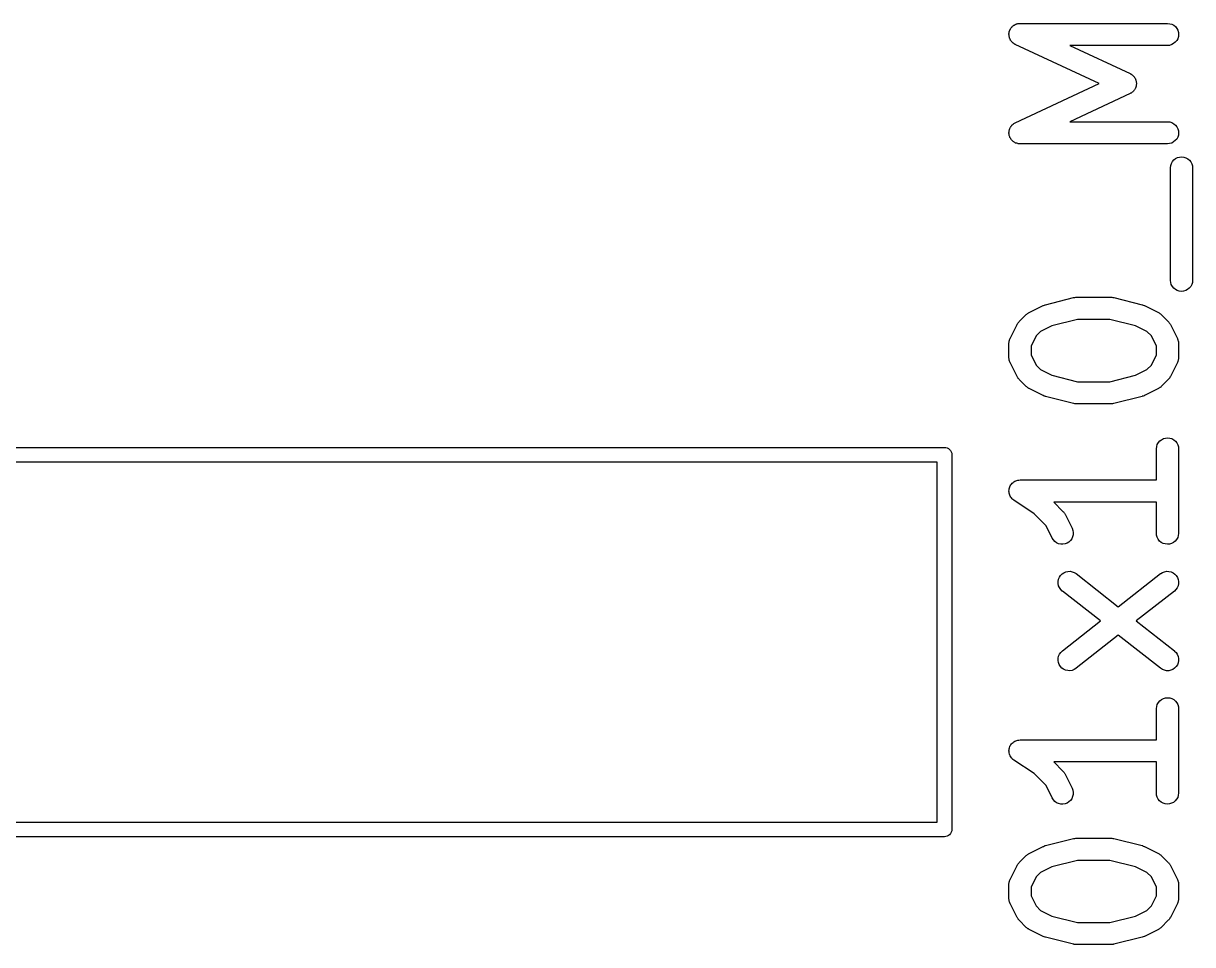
# Model space of a CAD drawing. Extents: x 19 to 116, y -142 to -17.
# Drawn here: x 73.22 to 81.14, y -135.41 to -129.17 of the extents above; entities that cross this region are included whole.
import ezdxf

# ---------------------------------------------------------------- set-up
doc = ezdxf.new("R2010")
doc.units = 0
doc.layers.add('BLACK', color=7, linetype='CONTINUOUS')

msp = doc.modelspace()

# ---------------------------------------------------------------- linework, layer by layer
at = {"layer": 'BLACK', "linetype": 'CONTINUOUS'}
for p, q in [((79.9075, -129.204), (79.9102, -129.199)), ((79.9102, -129.199), (79.9113, -129.198)), ((79.9113, -129.198), (79.9122, -129.196)), ((79.9122, -129.196), (79.916, -129.192)), ((79.916, -129.192), (79.9195, -129.188)), ((79.9195, -129.188), (79.9209, -129.187)), ((79.9209, -129.187), (79.922, -129.185)), ((79.922, -129.185), (79.9265, -129.182)), ((79.9265, -129.182), (79.9309, -129.178)), ((79.9309, -129.178), (79.9324, -129.178)), ((79.9324, -129.178), (79.9338, -129.177)), ((79.9338, -129.177), (79.9389, -129.174)), ((79.9389, -129.174), (79.9438, -129.172)), ((79.9438, -129.172), (79.9454, -129.171)), ((79.9454, -129.171), (79.947, -129.17)), ((79.947, -129.17), (79.9524, -129.169)), ((79.9524, -129.169), (79.9578, -129.167)), ((79.9578, -129.167), (79.9595, -129.167)), ((79.9595, -129.167), (79.9612, -129.167)), ((79.9612, -129.167), (79.9668, -129.166)), ((79.9668, -129.166), (79.9724, -129.166)), ((79.9724, -129.166), (80.9724, -129.166)), ((80.9724, -129.166), (80.9734, -129.166)), ((80.9734, -129.166), (80.988, -129.168)), ((80.988, -129.168), (81.0019, -129.172)), ((81.0019, -129.172), (81.0148, -129.179)), ((81.0148, -129.179), (81.026, -129.188)), ((81.026, -129.188), (81.0351, -129.2)), ((81.0351, -129.2), (81.0419, -129.213)), ((79.8974, -129.24), (79.8976, -129.239)), ((79.8979, -129.246), (79.8974, -129.24)), ((79.8975, -129.237), (79.8983, -129.231)), ((79.8976, -129.239), (79.8975, -129.237)), ((79.8981, -129.252), (79.8979, -129.246)), ((79.8986, -129.253), (79.8981, -129.252)), ((79.8983, -129.231), (79.8989, -129.226)), ((79.8987, -129.255), (79.8986, -129.253)), ((79.9003, -129.26), (79.8987, -129.255)), ((79.8989, -129.226), (79.8994, -129.224)), ((79.8994, -129.224), (79.8997, -129.223)), ((79.8997, -129.223), (79.9016, -129.217)), ((79.9016, -129.266), (79.9003, -129.26)), ((79.9016, -129.217), (79.9032, -129.212)), ((79.9024, -129.267), (79.9016, -129.266)), ((79.9028, -129.269), (79.9024, -129.267)), ((79.9054, -129.274), (79.9028, -129.269)), ((79.9032, -129.212), (79.9041, -129.21)), ((79.9041, -129.21), (79.9046, -129.209)), ((79.9046, -129.209), (79.9075, -129.204)), ((79.9078, -129.279), (79.9054, -129.274)), ((79.9088, -129.281), (79.9078, -129.279)), ((79.9096, -129.282), (79.9088, -129.281)), ((79.9131, -129.286), (79.9096, -129.282)), ((81.0415, -129.27), (81.0346, -129.283)), ((81.0458, -129.256), (81.0415, -129.27)), ((81.0419, -129.213), (81.0461, -129.227)), ((81.0474, -129.241), (81.0458, -129.256)), ((81.0461, -129.227), (81.0474, -129.241)), ((79.9165, -129.291), (79.9131, -129.286)), ((79.9177, -129.292), (79.9165, -129.291)), ((79.9188, -129.293), (79.9177, -129.292)), ((79.9231, -129.297), (79.9188, -129.293)), ((79.9272, -129.301), (79.9231, -129.297)), ((79.9287, -129.302), (79.9272, -129.301)), ((79.93, -129.303), (79.9287, -129.302)), ((79.9349, -129.306), (79.93, -129.303)), ((79.9397, -129.308), (79.9349, -129.306)), ((79.9407, -129.309), (79.9397, -129.308)), ((80.5093, -129.574), (79.9407, -129.309)), ((80.9724, -129.316), (80.3104, -129.316)), ((80.3104, -129.316), (80.7184, -129.506)), ((80.9869, -129.315), (80.9724, -129.316)), ((81.001, -129.31), (80.9869, -129.315)), ((81.0139, -129.303), (81.001, -129.31)), ((81.0252, -129.294), (81.0139, -129.303)), ((81.0346, -129.283), (81.0252, -129.294)), ((80.7184, -129.506), (80.7193, -129.507)), ((80.7193, -129.507), (80.7227, -129.509)), ((80.7227, -129.509), (80.7262, -129.511)), ((80.7262, -129.511), (80.7289, -129.513)), ((80.7289, -129.513), (80.7318, -129.514)), ((80.7318, -129.514), (80.7347, -129.517)), ((80.7347, -129.517), (80.7378, -129.519)), ((80.7378, -129.519), (80.7401, -129.522)), ((79.9407, -129.84), (80.5093, -129.574)), ((80.7401, -129.522), (80.7426, -129.524)), ((80.7426, -129.524), (80.7449, -129.527)), ((80.7449, -129.527), (80.7475, -129.53)), ((80.7475, -129.53), (80.7492, -129.533)), ((80.7492, -129.533), (80.7512, -129.536)), ((80.7512, -129.536), (80.7529, -129.54)), ((80.7529, -129.54), (80.7548, -129.543)), ((80.7548, -129.543), (80.756, -129.546)), ((80.756, -129.546), (80.7574, -129.549)), ((80.758, -129.596), (80.7571, -129.6)), ((80.7574, -129.549), (80.7583, -129.553)), ((80.7594, -129.593), (80.758, -129.596)), ((80.7583, -129.553), (80.7596, -129.557)), ((80.7599, -129.589), (80.7594, -129.593)), ((80.7596, -129.557), (80.7601, -129.56)), ((80.7607, -129.586), (80.7599, -129.589)), ((80.7601, -129.56), (80.7609, -129.564)), ((80.761, -129.582), (80.7607, -129.586)), ((80.7609, -129.564), (80.7611, -129.568)), ((80.7616, -129.578), (80.761, -129.582)), ((80.7611, -129.568), (80.7616, -129.571)), ((80.7616, -129.571), (80.7614, -129.575)), ((80.7614, -129.575), (80.7616, -129.578)), ((80.7184, -129.642), (80.3104, -129.833)), ((80.7217, -129.64), (80.7184, -129.642)), ((80.7253, -129.639), (80.7217, -129.64)), ((80.728, -129.637), (80.7253, -129.639)), ((80.731, -129.635), (80.728, -129.637)), ((80.7339, -129.632), (80.731, -129.635)), ((80.737, -129.63), (80.7339, -129.632)), ((80.7393, -129.627), (80.737, -129.63)), ((80.7419, -129.625), (80.7393, -129.627)), ((80.7442, -129.622), (80.7419, -129.625)), ((80.7469, -129.619), (80.7442, -129.622)), ((80.7486, -129.616), (80.7469, -129.619)), ((80.7507, -129.613), (80.7486, -129.616)), ((80.7524, -129.61), (80.7507, -129.613)), ((80.7544, -129.606), (80.7524, -129.61)), ((80.7556, -129.603), (80.7544, -129.606)), ((80.7571, -129.6), (80.7556, -129.603)), ((80.3104, -129.833), (80.9724, -129.833)), ((80.9724, -129.833), (80.9734, -129.833)), ((80.9734, -129.833), (80.988, -129.834)), ((80.988, -129.834), (81.0019, -129.839)), ((79.8974, -129.907), (79.898, -129.902)), ((79.8975, -129.909), (79.8974, -129.907)), ((79.8974, -129.911), (79.8975, -129.909)), ((79.8982, -129.916), (79.8974, -129.911)), ((79.898, -129.902), (79.8983, -129.896)), ((79.8987, -129.922), (79.8982, -129.916)), ((79.8983, -129.896), (79.8987, -129.894)), ((79.8987, -129.894), (79.8989, -129.893)), ((79.8989, -129.893), (79.9006, -129.887)), ((79.9006, -129.887), (79.902, -129.882)), ((79.902, -129.882), (79.9027, -129.88)), ((79.9027, -129.88), (79.9032, -129.879)), ((79.9032, -129.879), (79.9059, -129.874)), ((79.9059, -129.874), (79.9084, -129.869)), ((79.9084, -129.869), (79.9094, -129.867)), ((79.9094, -129.867), (79.9102, -129.866)), ((79.9102, -129.866), (79.9138, -129.861)), ((79.9138, -129.861), (79.9172, -129.857)), ((79.9172, -129.857), (79.9184, -129.856)), ((79.9184, -129.856), (79.9195, -129.854)), ((79.9195, -129.854), (79.9239, -129.851)), ((79.9239, -129.851), (79.9281, -129.847)), ((79.9281, -129.847), (79.9295, -129.846)), ((79.9295, -129.846), (79.9309, -129.845)), ((79.9309, -129.845), (79.9358, -129.843)), ((79.9358, -129.843), (79.9407, -129.84)), ((81.0019, -129.839), (81.0148, -129.846)), ((81.0148, -129.846), (81.026, -129.855)), ((81.026, -129.855), (81.0351, -129.867)), ((81.0351, -129.867), (81.0419, -129.88)), ((81.0419, -129.88), (81.0461, -129.894)), ((81.0474, -129.908), (81.0458, -129.923)), ((81.0461, -129.894), (81.0474, -129.908)), ((79.8992, -129.923), (79.8987, -129.922)), ((79.8994, -129.925), (79.8992, -129.923)), ((79.9013, -129.93), (79.8994, -129.925)), ((79.9028, -129.936), (79.9013, -129.93)), ((79.9036, -129.937), (79.9028, -129.936)), ((79.9042, -129.939), (79.9036, -129.937)), ((79.907, -129.944), (79.9042, -129.939)), ((79.9096, -129.949), (79.907, -129.944)), ((79.9107, -129.95), (79.9096, -129.949)), ((79.9116, -129.952), (79.9107, -129.95)), ((79.9153, -129.956), (79.9116, -129.952)), ((79.9188, -129.96), (79.9153, -129.956)), ((79.9201, -129.961), (79.9188, -129.96)), ((79.9212, -129.962), (79.9201, -129.961)), ((79.9257, -129.966), (79.9212, -129.962)), ((79.93, -129.97), (79.9257, -129.966)), ((79.9315, -129.97), (79.93, -129.97)), ((79.9329, -129.971), (79.9315, -129.97)), ((79.9379, -129.974), (79.9329, -129.971)), ((79.9428, -129.977), (79.9379, -129.974)), ((79.9445, -129.977), (79.9428, -129.977)), ((79.946, -129.978), (79.9445, -129.977)), ((79.9514, -129.979), (79.946, -129.978)), ((79.9568, -129.981), (79.9514, -129.979)), ((79.9585, -129.981), (79.9568, -129.981)), ((79.9602, -129.982), (79.9585, -129.981)), ((79.9658, -129.982), (79.9602, -129.982)), ((79.9713, -129.983), (79.9658, -129.982)), ((79.9724, -129.983), (79.9713, -129.983)), ((80.9724, -129.983), (79.9724, -129.983)), ((80.9869, -129.981), (80.9724, -129.983)), ((81.001, -129.977), (80.9869, -129.981)), ((81.0139, -129.97), (81.001, -129.977)), ((81.0252, -129.961), (81.0139, -129.97)), ((81.0346, -129.95), (81.0252, -129.961)), ((81.0415, -129.937), (81.0346, -129.95)), ((81.0458, -129.923), (81.0415, -129.937)), ((81.0395, -130.076), (81.0536, -130.072)), ((81.0536, -130.072), (81.0681, -130.071)), ((81.0681, -130.071), (81.0827, -130.072)), ((81.0827, -130.072), (81.0967, -130.077)), ((80.9926, -130.145), (80.9943, -130.13)), ((80.9926, -130.146), (80.9926, -130.145)), ((80.9926, -130.908), (80.9926, -130.146)), ((80.9943, -130.13), (80.9987, -130.116)), ((80.9987, -130.116), (81.0057, -130.103)), ((81.0057, -130.103), (81.0151, -130.092)), ((81.0151, -130.092), (81.0266, -130.083)), ((81.0266, -130.083), (81.0395, -130.076)), ((81.0967, -130.077), (81.1096, -130.084)), ((81.1096, -130.084), (81.1208, -130.093)), ((81.1208, -130.093), (81.1301, -130.104)), ((81.1301, -130.104), (81.137, -130.117)), ((81.137, -130.117), (81.1412, -130.131)), ((81.1412, -130.131), (81.1426, -130.146)), ((81.1426, -130.146), (81.1426, -130.908)), ((80.994, -130.922), (80.9926, -130.908)), ((80.9983, -130.936), (80.994, -130.922)), ((81.0052, -130.949), (80.9983, -130.936)), ((81.1366, -130.937), (81.1295, -130.95)), ((81.141, -130.923), (81.1366, -130.937)), ((81.1426, -130.909), (81.141, -130.923)), ((81.1426, -130.908), (81.1426, -130.909)), ((80.1447, -131.073), (80.3351, -131.025)), ((80.3351, -131.025), (80.3362, -131.025)), ((80.3362, -131.025), (80.3375, -131.025)), ((80.3375, -131.025), (80.3388, -131.025)), ((80.3388, -131.025), (80.3447, -131.024)), ((80.3447, -131.024), (80.3507, -131.023)), ((80.3507, -131.023), (80.352, -131.023)), ((80.352, -131.023), (80.3533, -131.023)), ((80.3533, -131.023), (80.5914, -131.023)), ((80.5914, -131.023), (80.5925, -131.023)), ((80.5925, -131.023), (80.5938, -131.023)), ((80.5938, -131.023), (80.5951, -131.023)), ((80.5951, -131.023), (80.6011, -131.024)), ((80.6011, -131.024), (80.607, -131.025)), ((80.607, -131.025), (80.6083, -131.025)), ((80.6083, -131.025), (80.6096, -131.025)), ((80.6096, -131.025), (80.8001, -131.073)), ((81.0144, -130.96), (81.0052, -130.949)), ((81.0257, -130.97), (81.0144, -130.96)), ((81.0386, -130.977), (81.0257, -130.97)), ((81.0525, -130.981), (81.0386, -130.977)), ((81.0671, -130.983), (81.0525, -130.981)), ((81.0817, -130.981), (81.0671, -130.983)), ((81.0957, -130.977), (81.0817, -130.981)), ((81.1087, -130.97), (81.0957, -130.977)), ((81.1201, -130.961), (81.1087, -130.97)), ((81.1295, -130.95), (81.1201, -130.961)), ((80.0341, -131.126), (80.1293, -131.079)), ((80.1293, -131.079), (80.1303, -131.078)), ((80.1303, -131.078), (80.1306, -131.078)), ((80.1306, -131.078), (80.1309, -131.078)), ((80.1309, -131.078), (80.1375, -131.076)), ((80.1375, -131.076), (80.144, -131.073)), ((80.144, -131.073), (80.1443, -131.073)), ((80.1443, -131.073), (80.1447, -131.073)), ((80.8001, -131.073), (80.8011, -131.073)), ((80.8011, -131.073), (80.8014, -131.073)), ((80.8014, -131.073), (80.8018, -131.073)), ((80.8018, -131.073), (80.8083, -131.076)), ((80.8083, -131.076), (80.8148, -131.078)), ((80.8148, -131.078), (80.8151, -131.079)), ((80.8151, -131.079), (80.8154, -131.079)), ((80.8154, -131.079), (80.9107, -131.126)), ((79.967, -131.188), (80.0146, -131.14)), ((80.0146, -131.14), (80.0153, -131.14)), ((80.0153, -131.14), (80.0186, -131.137)), ((80.0186, -131.137), (80.0217, -131.134)), ((80.0217, -131.134), (80.0243, -131.132)), ((80.0243, -131.132), (80.0268, -131.13)), ((80.0268, -131.13), (80.0305, -131.128)), ((80.0305, -131.128), (80.0341, -131.126)), ((80.3626, -131.173), (80.189, -131.216)), ((80.5822, -131.173), (80.3626, -131.173)), ((80.7557, -131.216), (80.5822, -131.173)), ((80.9107, -131.126), (80.9116, -131.127)), ((80.9116, -131.127), (80.9152, -131.129)), ((80.9152, -131.129), (80.9189, -131.131)), ((80.9189, -131.131), (80.9213, -131.133)), ((80.9213, -131.133), (80.9239, -131.135)), ((80.9239, -131.135), (80.9269, -131.138)), ((80.9269, -131.138), (80.9302, -131.14)), ((80.9302, -131.14), (80.9778, -131.188)), ((79.9053, -131.303), (79.9529, -131.207)), ((79.9529, -131.207), (79.9534, -131.206)), ((79.9534, -131.206), (79.9557, -131.203)), ((79.9557, -131.203), (79.9577, -131.199)), ((79.9577, -131.199), (79.9597, -131.197)), ((79.9597, -131.197), (79.9614, -131.194)), ((79.9614, -131.194), (79.9643, -131.191)), ((79.9643, -131.191), (79.967, -131.188)), ((80.112, -131.255), (80.0816, -131.285)), ((80.189, -131.216), (80.112, -131.255)), ((80.8327, -131.255), (80.7557, -131.216)), ((80.8631, -131.285), (80.8327, -131.255)), ((80.9778, -131.188), (80.9785, -131.189)), ((80.9785, -131.189), (80.9812, -131.192)), ((80.9812, -131.192), (80.9841, -131.195)), ((80.9841, -131.195), (80.9857, -131.198)), ((80.9857, -131.198), (80.9877, -131.2)), ((80.9877, -131.2), (80.9896, -131.204)), ((80.9896, -131.204), (80.9918, -131.207)), ((80.9918, -131.207), (81.0395, -131.303)), ((79.8974, -131.335), (79.8976, -131.333)), ((79.8974, -131.336), (79.8974, -131.335)), ((79.8974, -131.431), (79.8974, -131.336)), ((79.8976, -131.331), (79.8984, -131.326)), ((79.8976, -131.333), (79.8976, -131.331)), ((79.8984, -131.326), (79.899, -131.321)), ((79.899, -131.321), (79.8997, -131.318)), ((79.8997, -131.318), (79.9001, -131.316)), ((79.9001, -131.316), (79.9019, -131.312)), ((79.9019, -131.312), (79.9034, -131.307)), ((79.9034, -131.307), (79.9045, -131.305)), ((79.9045, -131.305), (79.9053, -131.303)), ((80.0816, -131.285), (80.0474, -131.354)), ((80.8974, -131.354), (80.8631, -131.285)), ((81.0395, -131.303), (81.0399, -131.304)), ((81.0399, -131.304), (81.0407, -131.306)), ((81.0407, -131.306), (81.0417, -131.308)), ((81.0417, -131.308), (81.0432, -131.313)), ((81.0432, -131.313), (81.045, -131.317)), ((81.045, -131.317), (81.0453, -131.32)), ((81.0453, -131.32), (81.046, -131.322)), ((81.046, -131.322), (81.0465, -131.327)), ((81.0465, -131.327), (81.0473, -131.332)), ((81.0473, -131.332), (81.0472, -131.334)), ((81.0472, -131.334), (81.0474, -131.336)), ((81.0474, -131.336), (81.0474, -131.431)), ((80.0474, -131.354), (80.0474, -131.414)), ((80.0474, -131.414), (80.0816, -131.482)), ((80.8631, -131.482), (80.8974, -131.414)), ((80.8974, -131.414), (80.8974, -131.354)), ((79.8976, -131.434), (79.8974, -131.431)), ((79.8975, -131.436), (79.8976, -131.434)), ((79.8983, -131.441), (79.8975, -131.436)), ((79.8988, -131.446), (79.8983, -131.441)), ((79.8994, -131.448), (79.8988, -131.446)), ((79.8998, -131.45), (79.8994, -131.448)), ((79.9016, -131.455), (79.8998, -131.45)), ((79.903, -131.46), (79.9016, -131.455)), ((79.9041, -131.462), (79.903, -131.46)), ((79.9048, -131.464), (79.9041, -131.462)), ((79.9053, -131.465), (79.9048, -131.464)), ((79.9529, -131.56), (79.9053, -131.465)), ((80.0816, -131.482), (80.112, -131.513)), ((80.8327, -131.513), (80.8631, -131.482)), ((81.0395, -131.465), (80.9918, -131.56)), ((81.0403, -131.463), (81.0395, -131.465)), ((81.0413, -131.461), (81.0403, -131.463)), ((81.0429, -131.456), (81.0413, -131.461)), ((81.0447, -131.451), (81.0429, -131.456)), ((81.0451, -131.449), (81.0447, -131.451)), ((81.0457, -131.447), (81.0451, -131.449)), ((81.0463, -131.442), (81.0457, -131.447)), ((81.0472, -131.437), (81.0463, -131.442)), ((81.0474, -131.432), (81.0471, -131.435)), ((81.0471, -131.435), (81.0472, -131.437)), ((81.0474, -131.431), (81.0474, -131.432)), ((79.9552, -131.564), (79.9529, -131.56)), ((79.9571, -131.568), (79.9552, -131.564)), ((79.959, -131.57), (79.9571, -131.568)), ((79.9607, -131.573), (79.959, -131.57)), ((79.9636, -131.576), (79.9607, -131.573)), ((79.9662, -131.579), (79.9636, -131.576)), ((79.967, -131.58), (79.9662, -131.579)), ((80.0146, -131.627), (79.967, -131.58)), ((80.112, -131.513), (80.189, -131.551)), ((80.189, -131.551), (80.3626, -131.595)), ((80.5822, -131.595), (80.7557, -131.551)), ((80.7557, -131.551), (80.8327, -131.513)), ((80.9778, -131.58), (80.9302, -131.627)), ((80.9805, -131.576), (80.9778, -131.58)), ((80.9834, -131.573), (80.9805, -131.576)), ((80.9851, -131.571), (80.9834, -131.573)), ((80.9871, -131.568), (80.9851, -131.571)), ((80.9891, -131.565), (80.9871, -131.568)), ((80.9914, -131.561), (80.9891, -131.565)), ((80.9918, -131.56), (80.9914, -131.561)), ((80.0178, -131.63), (80.0146, -131.627)), ((80.0209, -131.633), (80.0178, -131.63)), ((80.0235, -131.635), (80.0209, -131.633)), ((80.0259, -131.637), (80.0235, -131.635)), ((80.0296, -131.639), (80.0259, -131.637)), ((80.0331, -131.641), (80.0296, -131.639)), ((80.0341, -131.641), (80.0331, -131.641)), ((80.1293, -131.689), (80.0341, -131.641)), ((80.3626, -131.595), (80.5822, -131.595)), ((80.9107, -131.641), (80.8154, -131.689)), ((80.9143, -131.639), (80.9107, -131.641)), ((80.918, -131.637), (80.9143, -131.639)), ((80.9204, -131.635), (80.918, -131.637)), ((80.9231, -131.634), (80.9204, -131.635)), ((80.9261, -131.631), (80.9231, -131.634)), ((80.9294, -131.628), (80.9261, -131.631)), ((80.9302, -131.627), (80.9294, -131.628)), ((80.1296, -131.689), (80.1293, -131.689)), ((80.1299, -131.689), (80.1296, -131.689)), ((80.1364, -131.692), (80.1299, -131.689)), ((80.143, -131.694), (80.1364, -131.692)), ((80.1433, -131.694), (80.143, -131.694)), ((80.1437, -131.694), (80.1433, -131.694)), ((80.1447, -131.695), (80.1437, -131.694)), ((80.3351, -131.742), (80.1447, -131.695)), ((80.8001, -131.695), (80.6096, -131.742)), ((80.8004, -131.695), (80.8001, -131.695)), ((80.8008, -131.694), (80.8004, -131.695)), ((80.8073, -131.692), (80.8008, -131.694)), ((80.8139, -131.69), (80.8073, -131.692)), ((80.8142, -131.69), (80.8139, -131.69)), ((80.8145, -131.689), (80.8142, -131.69)), ((80.8154, -131.689), (80.8145, -131.689)), ((80.3365, -131.742), (80.3351, -131.742)), ((80.3377, -131.743), (80.3365, -131.742)), ((80.3437, -131.744), (80.3377, -131.743)), ((80.3496, -131.744), (80.3437, -131.744)), ((80.351, -131.744), (80.3496, -131.744)), ((80.3523, -131.745), (80.351, -131.744)), ((80.3533, -131.745), (80.3523, -131.745)), ((80.5914, -131.745), (80.3533, -131.745)), ((80.5928, -131.744), (80.5914, -131.745)), ((80.5941, -131.744), (80.5928, -131.744)), ((80.6, -131.744), (80.5941, -131.744)), ((80.606, -131.743), (80.6, -131.744)), ((80.6073, -131.743), (80.606, -131.743)), ((80.6086, -131.743), (80.6073, -131.743)), ((80.6096, -131.742), (80.6086, -131.743)), ((80.9443, -131.981), (80.9583, -131.977)), ((80.9583, -131.977), (80.9729, -131.975)), ((80.9729, -131.975), (80.9875, -131.977)), ((80.9875, -131.977), (81.0014, -131.981)), ((54.0624, -132.04), (79.4576, -132.04)), ((79.4576, -132.04), (79.46, -132.04)), ((79.46, -132.04), (79.4624, -132.04)), ((79.4624, -132.04), (79.4698, -132.041)), ((79.4698, -132.041), (79.4792, -132.044)), ((79.4792, -132.044), (79.4879, -132.048)), ((79.4879, -132.048), (79.4955, -132.054)), ((79.4955, -132.054), (79.5018, -132.062)), ((80.8974, -132.049), (80.899, -132.035)), ((80.8974, -132.05), (80.8974, -132.049)), ((80.8974, -132.261), (80.8974, -132.05)), ((80.899, -132.035), (80.9034, -132.021)), ((80.9034, -132.021), (80.9105, -132.008)), ((80.9105, -132.008), (80.9199, -131.997)), ((80.9199, -131.997), (80.9313, -131.988)), ((80.9313, -131.988), (80.9443, -131.981)), ((81.0014, -131.981), (81.0143, -131.988)), ((81.0143, -131.988), (81.0256, -131.998)), ((81.0256, -131.998), (81.0348, -132.009)), ((81.0348, -132.009), (81.0417, -132.022)), ((81.0417, -132.022), (81.046, -132.036)), ((81.046, -132.036), (81.0474, -132.05)), ((81.0474, -132.05), (81.0474, -132.622)), ((79.5018, -132.062), (79.5064, -132.071)), ((79.5064, -132.071), (79.5093, -132.08)), ((79.5093, -132.08), (79.5102, -132.09)), ((79.5102, -132.09), (79.51, -132.092)), ((79.51, -132.092), (79.51, -134.628)), ((79.41, -132.14), (54.11, -132.14)), ((79.41, -134.58), (79.41, -132.14)), ((79.9068, -132.3), (79.9102, -132.294)), ((79.9102, -132.294), (79.9102, -132.294)), ((79.9102, -132.294), (79.9103, -132.294)), ((79.9103, -132.294), (79.9149, -132.289)), ((79.9149, -132.289), (79.9195, -132.283)), ((79.9195, -132.283), (79.9196, -132.283)), ((79.9196, -132.283), (79.9254, -132.278)), ((79.9196, -132.283), (79.9196, -132.283)), ((79.9254, -132.278), (79.9309, -132.274)), ((79.9309, -132.274), (79.9309, -132.274)), ((79.9309, -132.274), (79.931, -132.274)), ((79.931, -132.274), (79.9376, -132.27)), ((79.9376, -132.27), (79.9438, -132.267)), ((79.9438, -132.267), (79.9439, -132.267)), ((79.9439, -132.267), (79.9507, -132.265)), ((79.9439, -132.267), (79.9439, -132.267)), ((79.9507, -132.265), (79.9578, -132.263)), ((79.9578, -132.263), (79.9579, -132.263)), ((79.9579, -132.263), (79.9652, -132.262)), ((79.9579, -132.263), (79.9579, -132.263)), ((79.9652, -132.262), (79.9724, -132.261)), ((79.9724, -132.261), (80.8974, -132.261)), ((79.8974, -132.336), (79.8981, -132.328)), ((79.8981, -132.343), (79.8974, -132.336)), ((79.8974, -132.336), (79.8974, -132.336)), ((79.8974, -132.336), (79.8974, -132.336)), ((79.8981, -132.328), (79.8989, -132.321)), ((79.8987, -132.35), (79.8981, -132.343)), ((79.9008, -132.357), (79.8987, -132.35)), ((79.8987, -132.35), (79.8987, -132.35)), ((79.8987, -132.35), (79.8987, -132.35)), ((79.8989, -132.321), (79.9011, -132.314)), ((79.8989, -132.321), (79.8989, -132.321)), ((79.8989, -132.321), (79.8989, -132.321)), ((79.9028, -132.364), (79.9008, -132.357)), ((79.9011, -132.314), (79.9032, -132.307)), ((79.9061, -132.37), (79.9028, -132.364)), ((79.9028, -132.364), (79.9028, -132.364)), ((79.9028, -132.364), (79.9028, -132.364)), ((79.9032, -132.307), (79.9033, -132.307)), ((79.9033, -132.307), (79.9068, -132.3)), ((79.9033, -132.307), (79.9033, -132.307)), ((79.9096, -132.377), (79.9061, -132.37)), ((79.9142, -132.383), (79.9096, -132.377)), ((79.9096, -132.377), (79.9096, -132.377)), ((79.9096, -132.377), (79.9096, -132.377)), ((79.9187, -132.389), (79.9142, -132.383)), ((79.9188, -132.389), (79.9187, -132.389)), ((79.9245, -132.393), (79.9188, -132.389)), ((79.9188, -132.389), (79.9188, -132.389)), ((79.9299, -132.398), (79.9245, -132.393)), ((79.93, -132.398), (79.9299, -132.398)), ((79.9308, -132.399), (79.93, -132.398)), ((79.93, -132.398), (79.93, -132.398)), ((79.93, -132.398), (79.93, -132.398)), ((80.0675, -132.49), (79.9308, -132.399)), ((80.8974, -132.411), (80.2011, -132.411)), ((80.2011, -132.411), (80.2635, -132.474)), ((80.8974, -132.622), (80.8974, -132.411)), ((80.1488, -132.571), (80.0675, -132.49)), ((80.2635, -132.474), (80.2642, -132.474)), ((80.2642, -132.474), (80.2669, -132.478)), ((80.2669, -132.478), (80.2698, -132.481)), ((80.2698, -132.481), (80.2714, -132.483)), ((80.2714, -132.483), (80.2734, -132.486)), ((80.2734, -132.486), (80.2753, -132.49)), ((80.2753, -132.49), (80.2776, -132.493)), ((80.2776, -132.493), (80.3252, -132.588)), ((80.191, -132.655), (80.1488, -132.571)), ((80.3252, -132.588), (80.3256, -132.589)), ((80.3256, -132.589), (80.3307, -132.603)), ((80.3307, -132.603), (80.333, -132.618)), ((80.1988, -132.668), (80.191, -132.655)), ((80.2089, -132.678), (80.1988, -132.668)), ((80.2208, -132.687), (80.2089, -132.678)), ((80.2341, -132.693), (80.2208, -132.687)), ((80.2912, -132.689), (80.2775, -132.694)), ((80.3036, -132.682), (80.2912, -132.689)), ((80.3143, -132.672), (80.3036, -132.682)), ((80.3229, -132.66), (80.3143, -132.672)), ((80.329, -132.646), (80.3229, -132.66)), ((80.3324, -132.632), (80.329, -132.646)), ((80.333, -132.618), (80.3324, -132.632)), ((80.8988, -132.636), (80.8974, -132.622)), ((80.903, -132.65), (80.8988, -132.636)), ((80.9099, -132.663), (80.903, -132.65)), ((80.9192, -132.675), (80.9099, -132.663)), ((80.9304, -132.684), (80.9192, -132.675)), ((80.9433, -132.691), (80.9304, -132.684)), ((80.9573, -132.695), (80.9433, -132.691)), ((81.0005, -132.691), (80.9864, -132.696)), ((81.0134, -132.685), (81.0005, -132.691)), ((81.0249, -132.675), (81.0134, -132.685)), ((81.0343, -132.664), (81.0249, -132.675)), ((81.0413, -132.651), (81.0343, -132.664)), ((81.0457, -132.637), (81.0413, -132.651)), ((81.0474, -132.623), (81.0457, -132.637)), ((81.0474, -132.622), (81.0474, -132.623)), ((80.2484, -132.696), (80.2341, -132.693)), ((80.263, -132.697), (80.2484, -132.696)), ((80.2775, -132.694), (80.263, -132.697)), ((80.9719, -132.697), (80.9573, -132.695)), ((80.9864, -132.696), (80.9719, -132.697)), ((80.2337, -132.934), (80.2391, -132.921)), ((80.2391, -132.921), (80.2471, -132.908)), ((80.2471, -132.908), (80.2573, -132.898)), ((80.2573, -132.898), (80.2693, -132.89)), ((80.2693, -132.89), (80.2827, -132.884)), ((80.2827, -132.884), (80.297, -132.881)), ((80.297, -132.881), (80.3117, -132.88)), ((80.3117, -132.88), (80.3261, -132.883)), ((80.3261, -132.883), (80.3397, -132.888)), ((80.3397, -132.888), (80.3521, -132.896)), ((80.3521, -132.896), (80.639, -133.122)), ((80.639, -133.122), (80.926, -132.896)), ((80.926, -132.896), (80.9269, -132.896)), ((80.9269, -132.896), (80.9393, -132.888)), ((80.9393, -132.888), (80.953, -132.883)), ((80.953, -132.883), (80.9675, -132.88)), ((80.9675, -132.88), (80.9821, -132.881)), ((80.9821, -132.881), (80.9964, -132.884)), ((80.9964, -132.884), (81.0097, -132.89)), ((81.0097, -132.89), (81.0216, -132.899)), ((81.0216, -132.899), (81.0317, -132.909)), ((81.0317, -132.909), (81.0395, -132.922)), ((81.0395, -132.922), (81.0447, -132.935)), ((80.231, -132.949), (80.2337, -132.934)), ((80.2312, -132.963), (80.231, -132.949)), ((80.2342, -132.978), (80.2312, -132.963)), ((80.2399, -132.991), (80.2342, -132.978)), ((80.2481, -133.003), (80.2399, -132.991)), ((80.2586, -133.014), (80.2481, -133.003)), ((81.0293, -133.004), (81.0187, -133.014)), ((81.0377, -132.992), (81.0293, -133.004)), ((81.0436, -132.979), (81.0377, -132.992)), ((81.0468, -132.964), (81.0436, -132.979)), ((81.0447, -132.935), (81.0472, -132.95)), ((81.0472, -132.95), (81.0468, -132.964)), ((80.2594, -133.014), (80.2586, -133.014)), ((80.5177, -133.217), (80.2594, -133.014)), ((81.0187, -133.014), (80.7604, -133.217)), ((80.2594, -133.42), (80.5177, -133.217)), ((80.7604, -133.217), (81.0187, -133.42)), ((80.639, -133.313), (80.3521, -133.538)), ((80.926, -133.538), (80.639, -133.313)), ((80.2309, -133.484), (80.2313, -133.47)), ((80.2313, -133.47), (80.2345, -133.456)), ((80.2345, -133.456), (80.2404, -133.442)), ((80.2404, -133.442), (80.2488, -133.43)), ((80.2488, -133.43), (80.2594, -133.42)), ((81.0187, -133.42), (81.0195, -133.421)), ((81.0195, -133.421), (81.03, -133.431)), ((81.03, -133.431), (81.0382, -133.443)), ((81.0382, -133.443), (81.0439, -133.457)), ((81.0439, -133.457), (81.0469, -133.471)), ((81.0469, -133.471), (81.0471, -133.486)), ((80.2334, -133.499), (80.2309, -133.484)), ((80.2386, -133.513), (80.2334, -133.499)), ((80.2464, -133.525), (80.2386, -133.513)), ((80.2565, -133.536), (80.2464, -133.525)), ((80.2684, -133.544), (80.2565, -133.536)), ((80.2817, -133.55), (80.2684, -133.544)), ((80.296, -133.553), (80.2817, -133.55)), ((80.3106, -133.554), (80.296, -133.553)), ((80.3251, -133.552), (80.3106, -133.554)), ((80.3388, -133.546), (80.3251, -133.552)), ((80.3512, -133.539), (80.3388, -133.546)), ((80.3521, -133.538), (80.3512, -133.539)), ((80.9384, -133.546), (80.926, -133.538)), ((80.952, -133.551), (80.9384, -133.546)), ((80.9664, -133.554), (80.952, -133.551)), ((80.9811, -133.554), (80.9664, -133.554)), ((80.9954, -133.55), (80.9811, -133.554)), ((81.0088, -133.545), (80.9954, -133.55)), ((81.0208, -133.536), (81.0088, -133.545)), ((81.031, -133.526), (81.0208, -133.536)), ((81.039, -133.514), (81.031, -133.526)), ((81.0444, -133.5), (81.039, -133.514)), ((81.0471, -133.486), (81.0444, -133.5)), ((80.8974, -133.811), (80.899, -133.797)), ((80.899, -133.797), (80.9034, -133.783)), ((80.9034, -133.783), (80.9105, -133.77)), ((80.9105, -133.77), (80.9199, -133.759)), ((80.9199, -133.759), (80.9313, -133.75)), ((80.9313, -133.75), (80.9443, -133.743)), ((80.9443, -133.743), (80.9583, -133.739)), ((80.9583, -133.739), (80.9729, -133.737)), ((80.9729, -133.737), (80.9875, -133.739)), ((80.9875, -133.739), (81.0014, -133.743)), ((81.0014, -133.743), (81.0143, -133.75)), ((81.0143, -133.75), (81.0256, -133.76)), ((81.0256, -133.76), (81.0348, -133.771)), ((81.0348, -133.771), (81.0417, -133.784)), ((81.0417, -133.784), (81.046, -133.798)), ((81.046, -133.798), (81.0474, -133.812)), ((80.8974, -133.812), (80.8974, -133.811)), ((80.8974, -134.023), (80.8974, -133.812)), ((81.0474, -133.812), (81.0474, -134.384)), ((79.9254, -134.04), (79.9309, -134.036)), ((79.9309, -134.036), (79.9309, -134.036)), ((79.9309, -134.036), (79.931, -134.036)), ((79.931, -134.036), (79.9376, -134.032)), ((79.9376, -134.032), (79.9438, -134.029)), ((79.9438, -134.029), (79.9439, -134.029)), ((79.9439, -134.029), (79.9507, -134.027)), ((79.9439, -134.029), (79.9439, -134.029)), ((79.9507, -134.027), (79.9578, -134.025)), ((79.9578, -134.025), (79.9579, -134.025)), ((79.9579, -134.025), (79.9579, -134.024)), ((79.9579, -134.024), (79.9652, -134.024)), ((79.9652, -134.024), (79.9724, -134.023)), ((79.9724, -134.023), (80.8974, -134.023)), ((79.8974, -134.097), (79.8981, -134.09)), ((79.8974, -134.098), (79.8974, -134.097)), ((79.8981, -134.105), (79.8974, -134.098)), ((79.8974, -134.098), (79.8974, -134.098)), ((79.8981, -134.09), (79.8989, -134.083)), ((79.8987, -134.112), (79.8981, -134.105)), ((79.9008, -134.119), (79.8987, -134.112)), ((79.8987, -134.112), (79.8987, -134.112)), ((79.8987, -134.112), (79.8987, -134.112)), ((79.8989, -134.083), (79.9011, -134.076)), ((79.8989, -134.083), (79.8989, -134.083)), ((79.8989, -134.083), (79.8989, -134.083)), ((79.9011, -134.076), (79.9032, -134.069)), ((79.9032, -134.069), (79.9033, -134.069)), ((79.9033, -134.069), (79.9068, -134.062)), ((79.9033, -134.069), (79.9033, -134.069)), ((79.9068, -134.062), (79.9102, -134.056)), ((79.9102, -134.056), (79.9102, -134.056)), ((79.9102, -134.056), (79.9103, -134.056)), ((79.9103, -134.056), (79.9149, -134.05)), ((79.9149, -134.05), (79.9195, -134.045)), ((79.9195, -134.045), (79.9196, -134.045)), ((79.9196, -134.045), (79.9254, -134.04)), ((79.9196, -134.045), (79.9196, -134.045)), ((79.9028, -134.126), (79.9008, -134.119)), ((79.9061, -134.132), (79.9028, -134.126)), ((79.9028, -134.126), (79.9028, -134.126)), ((79.9028, -134.126), (79.9028, -134.126)), ((79.9096, -134.139), (79.9061, -134.132)), ((79.9142, -134.145), (79.9096, -134.139)), ((79.9096, -134.139), (79.9096, -134.139)), ((79.9096, -134.139), (79.9096, -134.139)), ((79.9187, -134.15), (79.9142, -134.145)), ((79.9188, -134.151), (79.9187, -134.15)), ((79.9245, -134.155), (79.9188, -134.151)), ((79.9188, -134.151), (79.9188, -134.151)), ((79.9299, -134.16), (79.9245, -134.155)), ((79.93, -134.16), (79.9299, -134.16)), ((79.9308, -134.16), (79.93, -134.16)), ((79.93, -134.16), (79.93, -134.16)), ((79.93, -134.16), (79.93, -134.16)), ((80.0675, -134.252), (79.9308, -134.16)), ((80.8974, -134.173), (80.2011, -134.173)), ((80.2011, -134.173), (80.2635, -134.236)), ((80.8974, -134.384), (80.8974, -134.173)), ((80.1488, -134.333), (80.0675, -134.252)), ((80.2635, -134.236), (80.2642, -134.236)), ((80.2642, -134.236), (80.2669, -134.24)), ((80.2669, -134.24), (80.2698, -134.243)), ((80.2698, -134.243), (80.2714, -134.245)), ((80.2714, -134.245), (80.2734, -134.248)), ((80.2734, -134.248), (80.2753, -134.251)), ((80.2753, -134.251), (80.2776, -134.255)), ((80.2776, -134.255), (80.3252, -134.35)), ((80.191, -134.417), (80.1488, -134.333)), ((80.3252, -134.35), (80.3256, -134.351)), ((80.3256, -134.351), (80.3307, -134.365)), ((80.1988, -134.43), (80.191, -134.417)), ((80.2089, -134.44), (80.1988, -134.43)), ((80.3143, -134.433), (80.3036, -134.443)), ((80.3229, -134.422), (80.3143, -134.433)), ((80.329, -134.408), (80.3229, -134.422)), ((80.3324, -134.394), (80.329, -134.408)), ((80.3307, -134.365), (80.333, -134.379)), ((80.333, -134.379), (80.3324, -134.394)), ((80.8988, -134.398), (80.8974, -134.384)), ((80.903, -134.412), (80.8988, -134.398)), ((80.9099, -134.425), (80.903, -134.412)), ((80.9192, -134.437), (80.9099, -134.425)), ((81.0343, -134.426), (81.0249, -134.437)), ((81.0413, -134.413), (81.0343, -134.426)), ((81.0457, -134.399), (81.0413, -134.413)), ((81.0474, -134.385), (81.0457, -134.399)), ((81.0474, -134.384), (81.0474, -134.385)), ((80.2208, -134.449), (80.2089, -134.44)), ((80.2341, -134.455), (80.2208, -134.449)), ((80.2484, -134.458), (80.2341, -134.455)), ((80.263, -134.459), (80.2484, -134.458)), ((80.2775, -134.456), (80.263, -134.459)), ((80.2912, -134.451), (80.2775, -134.456)), ((80.3036, -134.443), (80.2912, -134.451)), ((80.9304, -134.446), (80.9192, -134.437)), ((80.9433, -134.453), (80.9304, -134.446)), ((80.9573, -134.457), (80.9433, -134.453)), ((80.9719, -134.459), (80.9573, -134.457)), ((80.9864, -134.457), (80.9719, -134.459)), ((81.0005, -134.453), (80.9864, -134.457)), ((81.0134, -134.447), (81.0005, -134.453)), ((81.0249, -134.437), (81.0134, -134.447)), ((54.7157, -134.58), (79.41, -134.58)), ((79.4879, -134.672), (79.4792, -134.676)), ((79.4955, -134.666), (79.4879, -134.672)), ((79.5018, -134.658), (79.4955, -134.666)), ((79.5064, -134.649), (79.5018, -134.658)), ((79.5093, -134.64), (79.5064, -134.649)), ((79.51, -134.632), (79.5093, -134.64)), ((79.51, -134.628), (79.5102, -134.63)), ((79.5102, -134.63), (79.51, -134.632)), ((79.4576, -134.68), (54.6974, -134.68)), ((79.46, -134.68), (79.4576, -134.68)), ((79.4698, -134.679), (79.46, -134.68)), ((79.4792, -134.676), (79.4698, -134.679)), ((80.0341, -134.793), (80.1293, -134.745)), ((80.1293, -134.745), (80.1303, -134.745)), ((80.1303, -134.745), (80.1306, -134.745)), ((80.1306, -134.745), (80.1309, -134.745)), ((80.1309, -134.745), (80.1375, -134.742)), ((80.1375, -134.742), (80.144, -134.74)), ((80.144, -134.74), (80.1443, -134.74)), ((80.1443, -134.74), (80.1447, -134.74)), ((80.1447, -134.74), (80.3351, -134.692)), ((80.3351, -134.692), (80.3362, -134.692)), ((80.3362, -134.692), (80.3375, -134.692)), ((80.3375, -134.692), (80.3388, -134.691)), ((80.3388, -134.691), (80.3447, -134.691)), ((80.3447, -134.691), (80.3507, -134.69)), ((80.3507, -134.69), (80.352, -134.69)), ((80.352, -134.69), (80.3533, -134.69)), ((80.3533, -134.69), (80.5914, -134.69)), ((80.5914, -134.69), (80.5925, -134.69)), ((80.5925, -134.69), (80.5938, -134.69)), ((80.5938, -134.69), (80.5951, -134.69)), ((80.5951, -134.69), (80.6011, -134.691)), ((80.6011, -134.691), (80.607, -134.691)), ((80.607, -134.691), (80.6083, -134.692)), ((80.6083, -134.692), (80.6096, -134.692)), ((80.6096, -134.692), (80.8001, -134.74)), ((80.8001, -134.74), (80.8011, -134.74)), ((80.8011, -134.74), (80.8014, -134.74)), ((80.8014, -134.74), (80.8018, -134.74)), ((80.8018, -134.74), (80.8083, -134.743)), ((80.8083, -134.743), (80.8148, -134.745)), ((80.8148, -134.745), (80.8151, -134.745)), ((80.8151, -134.745), (80.8154, -134.745)), ((80.8154, -134.745), (80.9107, -134.793)), ((79.967, -134.855), (80.0146, -134.807)), ((80.0146, -134.807), (80.0153, -134.806)), ((80.0153, -134.806), (80.0186, -134.804)), ((80.0186, -134.804), (80.0217, -134.801)), ((80.0217, -134.801), (80.0243, -134.799)), ((80.0243, -134.799), (80.0268, -134.797)), ((80.0268, -134.797), (80.0305, -134.795)), ((80.0305, -134.795), (80.0341, -134.793)), ((80.9107, -134.793), (80.9116, -134.793)), ((80.9116, -134.793), (80.9152, -134.796)), ((80.9152, -134.796), (80.9189, -134.798)), ((80.9189, -134.798), (80.9213, -134.8)), ((80.9213, -134.8), (80.9239, -134.801)), ((80.9239, -134.801), (80.9269, -134.804)), ((80.9269, -134.804), (80.9302, -134.807)), ((80.9302, -134.807), (80.9778, -134.855)), ((79.9053, -134.969), (79.9529, -134.874)), ((79.9529, -134.874), (79.9534, -134.873)), ((79.9534, -134.873), (79.9557, -134.87)), ((79.9557, -134.87), (79.9577, -134.866)), ((79.9577, -134.866), (79.9597, -134.863)), ((79.9597, -134.863), (79.9614, -134.861)), ((79.9614, -134.861), (79.9643, -134.858)), ((79.9643, -134.858), (79.967, -134.855)), ((80.189, -134.883), (80.112, -134.922)), ((80.3626, -134.84), (80.189, -134.883)), ((80.5822, -134.84), (80.3626, -134.84)), ((80.7557, -134.883), (80.5822, -134.84)), ((80.8327, -134.922), (80.7557, -134.883)), ((80.9778, -134.855), (80.9785, -134.855)), ((80.9785, -134.855), (80.9812, -134.859)), ((80.9812, -134.859), (80.9841, -134.862)), ((80.9841, -134.862), (80.9857, -134.864)), ((80.9857, -134.864), (80.9877, -134.867)), ((80.9877, -134.867), (80.9896, -134.871)), ((80.9896, -134.871), (80.9918, -134.874)), ((80.9918, -134.874), (81.0395, -134.969)), ((79.8984, -134.992), (79.899, -134.987)), ((79.899, -134.987), (79.8997, -134.985)), ((79.8997, -134.985), (79.9001, -134.983)), ((79.9001, -134.983), (79.9019, -134.978)), ((79.9019, -134.978), (79.9034, -134.973)), ((79.9034, -134.973), (79.9045, -134.971)), ((79.9045, -134.971), (79.9053, -134.969)), ((80.0816, -134.952), (80.0474, -135.021)), ((80.112, -134.922), (80.0816, -134.952)), ((80.8631, -134.952), (80.8327, -134.922)), ((80.8974, -135.021), (80.8631, -134.952)), ((81.0395, -134.969), (81.0399, -134.97)), ((81.0399, -134.97), (81.0407, -134.972)), ((81.0407, -134.972), (81.0417, -134.974)), ((81.0417, -134.974), (81.0432, -134.979)), ((81.0432, -134.979), (81.045, -134.984)), ((81.045, -134.984), (81.0453, -134.986)), ((81.0453, -134.986), (81.046, -134.988)), ((81.046, -134.988), (81.0465, -134.993)), ((79.8974, -135.002), (79.8976, -135)), ((79.8974, -135.003), (79.8974, -135.002)), ((79.8974, -135.098), (79.8974, -135.003)), ((79.8976, -134.997), (79.8984, -134.992)), ((79.8976, -135), (79.8976, -134.997)), ((80.0474, -135.021), (80.0474, -135.08)), ((80.8974, -135.08), (80.8974, -135.021)), ((81.0465, -134.993), (81.0473, -134.998)), ((81.0473, -134.998), (81.0472, -135.001)), ((81.0472, -135.001), (81.0474, -135.003)), ((81.0474, -135.003), (81.0474, -135.098)), ((79.8976, -135.1), (79.8974, -135.098)), ((79.8975, -135.102), (79.8976, -135.1)), ((79.8983, -135.108), (79.8975, -135.102)), ((79.8988, -135.113), (79.8983, -135.108)), ((79.8994, -135.115), (79.8988, -135.113)), ((79.8998, -135.117), (79.8994, -135.115)), ((79.9016, -135.122), (79.8998, -135.117)), ((79.903, -135.127), (79.9016, -135.122)), ((79.9041, -135.129), (79.903, -135.127)), ((79.9048, -135.131), (79.9041, -135.129)), ((79.9053, -135.132), (79.9048, -135.131)), ((79.9529, -135.227), (79.9053, -135.132)), ((80.0474, -135.08), (80.0816, -135.149)), ((80.8631, -135.149), (80.8974, -135.08)), ((81.0395, -135.132), (80.9918, -135.227)), ((81.0403, -135.13), (81.0395, -135.132)), ((81.0413, -135.128), (81.0403, -135.13)), ((81.0429, -135.123), (81.0413, -135.128)), ((81.0447, -135.118), (81.0429, -135.123)), ((81.0451, -135.116), (81.0447, -135.118)), ((81.0457, -135.114), (81.0451, -135.116)), ((81.0463, -135.109), (81.0457, -135.114)), ((81.0472, -135.104), (81.0463, -135.109)), ((81.0474, -135.099), (81.0471, -135.101)), ((81.0471, -135.101), (81.0472, -135.104)), ((81.0474, -135.098), (81.0474, -135.099)), ((79.9552, -135.23), (79.9529, -135.227)), ((80.0816, -135.149), (80.112, -135.179)), ((80.112, -135.179), (80.189, -135.218)), ((80.189, -135.218), (80.3626, -135.261)), ((80.5822, -135.261), (80.7557, -135.218)), ((80.7557, -135.218), (80.8327, -135.179)), ((80.8327, -135.179), (80.8631, -135.149)), ((80.9918, -135.227), (80.9914, -135.228)), ((79.9571, -135.234), (79.9552, -135.23)), ((79.959, -135.237), (79.9571, -135.234)), ((79.9607, -135.239), (79.959, -135.237)), ((79.9636, -135.242), (79.9607, -135.239)), ((79.9662, -135.246), (79.9636, -135.242)), ((79.967, -135.246), (79.9662, -135.246)), ((80.0146, -135.294), (79.967, -135.246)), ((80.0178, -135.297), (80.0146, -135.294)), ((80.0209, -135.3), (80.0178, -135.297)), ((80.0235, -135.301), (80.0209, -135.3)), ((80.0259, -135.303), (80.0235, -135.301)), ((80.0296, -135.305), (80.0259, -135.303)), ((80.0331, -135.308), (80.0296, -135.305)), ((80.3626, -135.261), (80.5822, -135.261)), ((80.9143, -135.306), (80.9107, -135.308)), ((80.918, -135.304), (80.9143, -135.306)), ((80.9204, -135.302), (80.918, -135.304)), ((80.9231, -135.3), (80.9204, -135.302)), ((80.9261, -135.297), (80.9231, -135.3)), ((80.9294, -135.295), (80.9261, -135.297)), ((80.9302, -135.294), (80.9294, -135.295)), ((80.9778, -135.246), (80.9302, -135.294)), ((80.9805, -135.243), (80.9778, -135.246)), ((80.9834, -135.24), (80.9805, -135.243)), ((80.9851, -135.237), (80.9834, -135.24)), ((80.9871, -135.235), (80.9851, -135.237)), ((80.9891, -135.231), (80.9871, -135.235)), ((80.9914, -135.228), (80.9891, -135.231)), ((80.0341, -135.308), (80.0331, -135.308)), ((80.1293, -135.356), (80.0341, -135.308)), ((80.1296, -135.356), (80.1293, -135.356)), ((80.1299, -135.356), (80.1296, -135.356)), ((80.1364, -135.358), (80.1299, -135.356)), ((80.143, -135.361), (80.1364, -135.358)), ((80.1433, -135.361), (80.143, -135.361)), ((80.1437, -135.361), (80.1433, -135.361)), ((80.1447, -135.361), (80.1437, -135.361)), ((80.3351, -135.409), (80.1447, -135.361)), ((80.8001, -135.361), (80.6096, -135.409)), ((80.8004, -135.361), (80.8001, -135.361)), ((80.8008, -135.361), (80.8004, -135.361)), ((80.8073, -135.359), (80.8008, -135.361)), ((80.8139, -135.356), (80.8073, -135.359)), ((80.8142, -135.356), (80.8139, -135.356)), ((80.8145, -135.356), (80.8142, -135.356)), ((80.8154, -135.356), (80.8145, -135.356)), ((80.9107, -135.308), (80.8154, -135.356)), ((80.3365, -135.409), (80.3351, -135.409)), ((80.3377, -135.41), (80.3365, -135.409)), ((80.3437, -135.41), (80.3377, -135.41)), ((80.3496, -135.411), (80.3437, -135.41)), ((80.351, -135.411), (80.3496, -135.411)), ((80.3523, -135.411), (80.351, -135.411)), ((80.3533, -135.411), (80.3523, -135.411)), ((80.5914, -135.411), (80.3533, -135.411)), ((80.5928, -135.411), (80.5914, -135.411)), ((80.5941, -135.411), (80.5928, -135.411)), ((80.6, -135.41), (80.5941, -135.411)), ((80.606, -135.41), (80.6, -135.41)), ((80.6073, -135.409), (80.606, -135.41)), ((80.6086, -135.409), (80.6073, -135.409)), ((80.6096, -135.409), (80.6086, -135.409))]:
    msp.add_line(p, q, dxfattribs=at)

doc.saveas('drawing.dxf')
